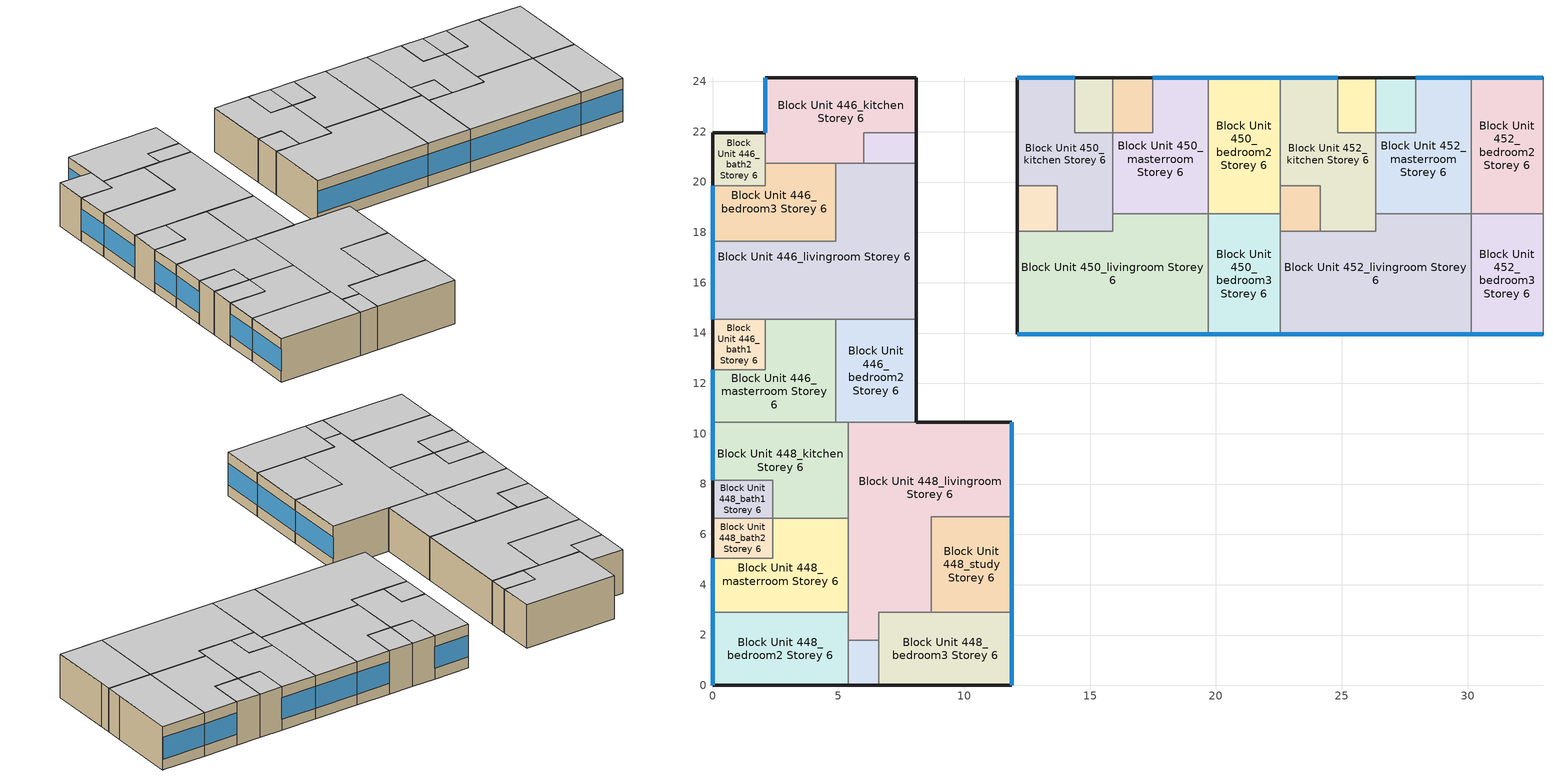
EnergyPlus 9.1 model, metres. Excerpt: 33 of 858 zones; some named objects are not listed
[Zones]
Block Unit 446_bath2 Storey 6
 floor adiabatic (Project Floor): 2.1,21.95 2.1,19.85 0,19.85 0,21.95 z20.4
 wall outside (Project Wall): 2.1,21.95 0,21.95 0,19.85 z20.4:23.2
 wall to Block Unit 446_bedroom3 Storey 6 (Project Wall): 0,19.85 2.1,19.85 2.1,20.75 z20.4:23.2
 wall to Block Unit 446_kitchen Storey 6 (Project Wall): 2.1,20.75 2.1,21.95 z20.4:23.2
 ceiling adiabatic (Project Ceiling): 2.1,19.85 2.1,21.95 0,21.95 0,19.85 z23.2
Block Unit 446_bedroom3 Storey 6
 floor adiabatic (Project Floor): 4.9,20.75 4.9,17.65 0,17.65 0,19.85 2.1,19.85 2.1,20.75 z20.4
 wall outside (Project Wall): 0,19.85 0,17.65 z20.4:23.2
 wall to Block Unit 446_kitchen Storey 6 (Project Wall): 4.9,20.75 2.1,20.75 z20.4:23.2
 wall to Block Unit 446_livingroom Storey 6 (Project Wall): 0,17.65 4.9,17.65 4.9,20.75 z20.4:23.2
 window (Project External Window): 0,19.85 0,17.65 z21.1:22.5
 ceiling adiabatic (Project Ceiling): 4.9,17.65 4.9,20.75 2.1,20.75 2.1,19.85 0,19.85 0,17.65 z23.2
Block Unit 446_livingroom Storey 6
 floor adiabatic (Project Floor): 8.1,20.75 8.1,14.55 0,14.55 0,17.65 4.9,17.65 4.9,20.75 z20.4
 wall outside (Project Wall): 0,17.65 0,14.55 / 8.1,14.55 8.1,20.75 z20.4:23.2
 wall to Block Unit 446_kitchen Storey 6 (Project Wall): 6,20.75 4.9,20.75 z20.4:23.2
 wall to Block Unit 446_store Storey 6 (Project Wall): 8.1,20.75 6,20.75 z20.4:23.2
 wall to Block Unit 446_bath1 Storey 6 (Project Wall): 0,14.55 2.1,14.55 z20.4:23.2
 wall to Block Unit 446_masterroom Storey 6 (Project Wall): 2.1,14.55 4.9,14.55 z20.4:23.2
 wall to Block Unit 446_bedroom2 Storey 6 (Project Wall): 4.9,14.55 8.1,14.55 z20.4:23.2
 window (Project External Window): 0,17.65 0,14.55 z21.1:22.5
 ceiling adiabatic (Project Ceiling): 8.1,14.55 8.1,20.75 4.9,20.75 4.9,17.65 0,17.65 0,14.55 z23.2
Block Unit 446_bath1 Storey 6
 floor adiabatic (Project Floor): 2.1,14.55 2.1,12.55 0,12.55 0,14.55 z20.4
 wall outside (Project Wall): 0,14.55 0,12.55 z20.4:23.2
 wall to Block Unit 446_masterroom Storey 6 (Project Wall): 0,12.55 2.1,12.55 2.1,14.55 z20.4:23.2
 ceiling adiabatic (Project Ceiling): 2.1,12.55 2.1,14.55 0,14.55 0,12.55 z23.2
Block Unit 446_masterroom Storey 6
 floor adiabatic (Project Floor): 4.9,14.55 4.9,10.45 0,10.45 0,12.55 2.1,12.55 2.1,14.55 z20.4
 wall outside (Project Wall): 0,12.55 0,10.45 z20.4:23.2
 wall to Block Unit 448_kitchen Storey 6 (Project Wall): 0,10.45 4.9,10.45 z20.4:23.2
 wall to Block Unit 446_bedroom2 Storey 6 (Project Wall): 4.9,10.45 4.9,14.55 z20.4:23.2
 window (Project External Window): 0,12.55 0,10.45 z21.1:22.5
 ceiling adiabatic (Project Ceiling): 4.9,10.45 4.9,14.55 2.1,14.55 2.1,12.55 0,12.55 0,10.45 z23.2
Block Unit 446_bedroom2 Storey 6
 floor adiabatic (Project Floor): 8.1,14.55 8.1,10.45 4.9,10.45 4.9,14.55 z20.4
 wall outside (Project Wall): 8.1,10.45 8.1,14.55 z20.4:23.2
 wall to Block Unit 448_kitchen Storey 6 (Project Wall): 4.9,10.45 5.4,10.45 z20.4:23.2
 wall to Block Unit 448_livingroom Storey 6 (Project Wall): 5.4,10.45 8.1,10.45 z20.4:23.2
 ceiling adiabatic (Project Ceiling): 8.1,10.45 8.1,14.55 4.9,14.55 4.9,10.45 z23.2
Block Unit 446_kitchen Storey 6
 floor adiabatic (Project Floor): 8.1,24.15 8.1,21.95 6,21.95 6,20.75 2.1,20.75 2.1,24.15 z20.4
 wall outside (Project Wall): 8.1,21.95 8.1,24.15 2.1,24.15 2.1,21.95 z20.4:23.2
 wall to Block Unit 446_store Storey 6 (Project Wall): 6,20.75 6,21.95 8.1,21.95 z20.4:23.2
 window (Project External Window): 2.1,24.15 2.1,21.95 z21.1:22.5
 ceiling adiabatic (Project Ceiling): 8.1,21.95 8.1,24.15 2.1,24.15 2.1,20.75 6,20.75 6,21.95 z23.2
Block Unit 446_store Storey 6
 floor adiabatic (Project Floor): 8.1,21.95 8.1,20.75 6,20.75 6,21.95 z20.4
 wall outside (Project Wall): 8.1,20.75 8.1,21.95 z20.4:23.2
 ceiling adiabatic (Project Ceiling): 8.1,20.75 8.1,21.95 6,21.95 6,20.75 z23.2
Block Unit 448_masterroom Storey 6
 floor adiabatic (Project Floor): 5.4,6.65 5.4,2.9 0,2.9 0,5.05 2.4,5.05 2.4,6.65 z20.4
 wall outside (Project Wall): 0,5.05 0,2.9 z20.4:23.2
 wall to Block Unit 448_kitchen Storey 6 (Project Wall): 5.4,6.65 2.4,6.65 z20.4:23.2
 wall to Block Unit 448_bath2 Storey 6 (Project Wall): 2.4,6.65 2.4,5.05 0,5.05 z20.4:23.2
 wall to Block Unit 448_bedroom2 Storey 6 (Project Wall): 0,2.9 5.4,2.9 z20.4:23.2
 wall to Block Unit 448_livingroom Storey 6 (Project Wall): 5.4,2.9 5.4,6.65 z20.4:23.2
 window (Project External Window): 0,5.05 0,2.9 z21.1:22.5
 ceiling adiabatic (Project Ceiling): 5.4,2.9 5.4,6.65 2.4,6.65 2.4,5.05 0,5.05 0,2.9 z23.2
Block Unit 448_bedroom2 Storey 6
 floor adiabatic (Project Floor): 5.4,2.9 5.4,0 0,0 0,2.9 z20.4
 wall outside (Project Wall): 0,2.9 0,0 5.4,0 z20.4:23.2
 wall to Block Unit 448_store Storey 6 (Project Wall): 5.4,0 5.4,1.8 z20.4:23.2
 wall to Block Unit 448_livingroom Storey 6 (Project Wall): 5.4,1.8 5.4,2.9 z20.4:23.2
 window (Project External Window): 0,2.9 0,0 z21.1:22.5
 ceiling adiabatic (Project Ceiling): 5.4,0 5.4,2.9 0,2.9 0,0 z23.2
Block Unit 448_bedroom3 Storey 6
 floor adiabatic (Project Floor): 11.9,2.9 11.9,0 6.6,0 6.6,2.9 z20.4
 wall outside (Project Wall): 6.6,0 11.9,0 11.9,2.9 z20.4:23.2
 wall to Block Unit 448_study Storey 6 (Project Wall): 11.9,2.9 8.7,2.9 z20.4:23.2
 wall to Block Unit 448_livingroom Storey 6 (Project Wall): 8.7,2.9 6.6,2.9 6.6,1.8 z20.4:23.2
 wall to Block Unit 448_store Storey 6 (Project Wall): 6.6,1.8 6.6,0 z20.4:23.2
 window (Project External Window): 11.9,0 11.9,2.9 z21.1:22.5
 ceiling adiabatic (Project Ceiling): 11.9,0 11.9,2.9 6.6,2.9 6.6,0 z23.2
Block Unit 448_study Storey 6
 floor adiabatic (Project Floor): 11.9,6.7 11.9,2.9 8.7,2.9 8.7,6.7 z20.4
 wall outside (Project Wall): 11.9,2.9 11.9,6.7 z20.4:23.2
 wall to Block Unit 448_livingroom Storey 6 (Project Wall): 11.9,6.7 8.7,6.7 8.7,2.9 z20.4:23.2
 window (Project External Window): 11.9,2.9 11.9,6.7 z21.1:22.5
 ceiling adiabatic (Project Ceiling): 11.9,2.9 11.9,6.7 8.7,6.7 8.7,2.9 z23.2
Block Unit 448_bath1 Storey 6
 floor adiabatic (Project Floor): 2.4,8.15 2.4,6.65 0,6.65 0,8.15 z20.4
 wall outside (Project Wall): 0,8.15 0,6.65 z20.4:23.2
 wall to Block Unit 448_kitchen Storey 6 (Project Wall): 2.4,6.65 2.4,8.15 0,8.15 z20.4:23.2
 wall to Block Unit 448_bath2 Storey 6 (Project Wall): 0,6.65 2.4,6.65 z20.4:23.2
 ceiling adiabatic (Project Ceiling): 2.4,6.65 2.4,8.15 0,8.15 0,6.65 z23.2
Block Unit 448_bath2 Storey 6
 floor adiabatic (Project Floor): 2.4,6.65 2.4,5.05 0,5.05 0,6.65 z20.4
 wall outside (Project Wall): 0,6.65 0,5.05 z20.4:23.2
 ceiling adiabatic (Project Ceiling): 2.4,5.05 2.4,6.65 0,6.65 0,5.05 z23.2
Block Unit 448_kitchen Storey 6
 floor adiabatic (Project Floor): 5.4,10.45 5.4,6.65 2.4,6.65 2.4,8.15 0,8.15 0,10.45 z20.4
 wall outside (Project Wall): 0,10.45 0,8.15 z20.4:23.2
 wall to Block Unit 448_livingroom Storey 6 (Project Wall): 5.4,6.65 5.4,10.45 z20.4:23.2
 window (Project External Window): 0,10.45 0,8.15 z21.1:22.5
 ceiling adiabatic (Project Ceiling): 5.4,6.65 5.4,10.45 0,10.45 0,8.15 2.4,8.15 2.4,6.65 z23.2
Block Unit 448_store Storey 6
 floor adiabatic (Project Floor): 6.6,1.8 6.6,0 5.4,0 5.4,1.8 z20.4
 wall outside (Project Wall): 5.4,0 6.6,0 z20.4:23.2
 wall to Block Unit 448_livingroom Storey 6 (Project Wall): 6.6,1.8 5.4,1.8 z20.4:23.2
 ceiling adiabatic (Project Ceiling): 6.6,0 6.6,1.8 5.4,1.8 5.4,0 z23.2
Block Unit 448_livingroom Storey 6
 floor adiabatic (Project Floor): 11.9,10.45 11.9,6.7 8.7,6.7 8.7,2.9 6.6,2.9 6.6,1.8 5.4,1.8 5.4,10.45 z20.4
 wall outside (Project Wall): 11.9,6.7 11.9,10.45 8.1,10.45 z20.4:23.2
 window (Project External Window): 11.9,6.7 11.9,10.45 z21.1:22.5
 ceiling adiabatic (Project Ceiling): 8.7,2.9 8.7,6.7 11.9,6.7 11.9,10.45 5.4,10.45 5.4,1.8 6.6,1.8 6.6,2.9 z23.2
Block Unit 450_masterroom Storey 6
 floor adiabatic (Project Floor): 19.7,24.15 19.7,18.75 15.9,18.75 15.9,21.95 17.5,21.95 17.5,24.15 z20.4
 wall outside (Project Wall): 19.7,24.15 17.5,24.15 z20.4:23.2
 wall to Block Unit 450_bath2 Storey 6 (Project Wall): 17.5,24.15 17.5,21.95 15.9,21.95 z20.4:23.2
 wall to Block Unit 450_kitchen Storey 6 (Project Wall): 15.9,21.95 15.9,18.75 z20.4:23.2
 wall to Block Unit 450_livingroom Storey 6 (Project Wall): 15.9,18.75 19.7,18.75 z20.4:23.2
 wall to Block Unit 450_bedroom2 Storey 6 (Project Wall): 19.7,18.75 19.7,24.15 z20.4:23.2
 window (Project External Window): 19.7,24.15 17.5,24.15 z21.1:22.5
 ceiling adiabatic (Project Ceiling): 19.7,18.75 19.7,24.15 17.5,24.15 17.5,21.95 15.9,21.95 15.9,18.75 z23.2
Block Unit 450_bedroom2 Storey 6
 floor adiabatic (Project Floor): 22.55,24.15 22.55,18.75 19.7,18.75 19.7,24.15 z20.4
 wall outside (Project Wall): 22.55,24.15 19.7,24.15 z20.4:23.2
 wall to Block Unit 450_bedroom3 Storey 6 (Project Wall): 19.7,18.75 22.55,18.75 z20.4:23.2
 wall to Block Unit 452_kitchen Storey 6 (Project Wall): 22.55,19.85 22.55,24.15 z20.4:23.2
 wall to Block Unit 452_store Storey 6 (Project Wall): 22.55,18.75 22.55,19.85 z20.4:23.2
 window (Project External Window): 22.55,24.15 19.7,24.15 z21.1:22.5
 ceiling adiabatic (Project Ceiling): 22.55,18.75 22.55,24.15 19.7,24.15 19.7,18.75 z23.2
Block Unit 450_bedroom3 Storey 6
 floor adiabatic (Project Floor): 22.55,18.75 22.55,13.95 19.7,13.95 19.7,18.75 z20.4
 wall outside (Project Wall): 19.7,13.95 22.55,13.95 z20.4:23.2
 wall to Block Unit 450_livingroom Storey 6 (Project Wall): 19.7,18.75 19.7,13.95 z20.4:23.2
 wall to Block Unit 452_store Storey 6 (Project Wall): 22.55,18.05 22.55,18.75 z20.4:23.2
 wall to Block Unit 452_livingroom Storey 6 (Project Wall): 22.55,13.95 22.55,18.05 z20.4:23.2
 window (Project External Window): 19.7,13.95 22.55,13.95 z21.1:22.5
 ceiling adiabatic (Project Ceiling): 22.55,13.95 22.55,18.75 19.7,18.75 19.7,13.95 z23.2
Block Unit 450_bath1 Storey 6
 floor adiabatic (Project Floor): 15.9,24.15 15.9,21.95 14.4,21.95 14.4,24.15 z20.4
 wall outside (Project Wall): 15.9,24.15 14.4,24.15 z20.4:23.2
 wall to Block Unit 450_kitchen Storey 6 (Project Wall): 14.4,24.15 14.4,21.95 15.9,21.95 z20.4:23.2
 wall to Block Unit 450_bath2 Storey 6 (Project Wall): 15.9,21.95 15.9,24.15 z20.4:23.2
 ceiling adiabatic (Project Ceiling): 15.9,21.95 15.9,24.15 14.4,24.15 14.4,21.95 z23.2
Block Unit 450_bath2 Storey 6
 floor adiabatic (Project Floor): 17.5,24.15 17.5,21.95 15.9,21.95 15.9,24.15 z20.4
 wall outside (Project Wall): 17.5,24.15 15.9,24.15 z20.4:23.2
 ceiling adiabatic (Project Ceiling): 17.5,21.95 17.5,24.15 15.9,24.15 15.9,21.95 z23.2
Block Unit 450_kitchen Storey 6
 floor adiabatic (Project Floor): 14.4,24.15 14.4,21.95 15.9,21.95 15.9,18.05 13.7,18.05 13.7,19.85 12.1,19.85 12.1,24.15 z20.4
 wall outside (Project Wall): 14.4,24.15 12.1,24.15 12.1,19.85 z20.4:23.2
 wall to Block Unit 450_livingroom Storey 6 (Project Wall): 13.7,18.05 15.9,18.05 15.9,18.75 z20.4:23.2
 wall to Block Unit 450_store Storey 6 (Project Wall): 12.1,19.85 13.7,19.85 13.7,18.05 z20.4:23.2
 window (Project External Window): 14.4,24.15 12.1,24.15 z21.1:22.5
 ceiling adiabatic (Project Ceiling): 15.9,18.05 15.9,21.95 14.4,21.95 14.4,24.15 12.1,24.15 12.1,19.85 13.7,19.85 13.7,18.05 z23.2
Block Unit 450_store Storey 6
 floor adiabatic (Project Floor): 13.7,19.85 13.7,18.05 12.1,18.05 12.1,19.85 z20.4
 wall outside (Project Wall): 12.1,19.85 12.1,18.05 z20.4:23.2
 wall to Block Unit 450_livingroom Storey 6 (Project Wall): 12.1,18.05 13.7,18.05 z20.4:23.2
 ceiling adiabatic (Project Ceiling): 13.7,18.05 13.7,19.85 12.1,19.85 12.1,18.05 z23.2
Block Unit 450_livingroom Storey 6
 floor adiabatic (Project Floor): 19.7,18.75 19.7,13.95 12.1,13.95 12.1,18.05 15.9,18.05 15.9,18.75 z20.4
 wall outside (Project Wall): 12.1,18.05 12.1,13.95 19.7,13.95 z20.4:23.2
 window (Project External Window): 12.1,13.95 19.7,13.95 z21.1:22.5
 ceiling adiabatic (Project Ceiling): 19.7,13.95 19.7,18.75 15.9,18.75 15.9,18.05 12.1,18.05 12.1,13.95 z23.2
Block Unit 452_masterroom Storey 6
 floor adiabatic (Project Floor): 30.15,24.15 30.15,18.75 26.35,18.75 26.35,21.95 27.95,21.95 27.95,24.15 z20.4
 wall outside (Project Wall): 30.15,24.15 27.95,24.15 z20.4:23.2
 wall to Block Unit 452_bath2 Storey 6 (Project Wall): 27.95,24.15 27.95,21.95 26.35,21.95 z20.4:23.2
 wall to Block Unit 452_kitchen Storey 6 (Project Wall): 26.35,21.95 26.35,18.75 z20.4:23.2
 wall to Block Unit 452_livingroom Storey 6 (Project Wall): 26.35,18.75 30.15,18.75 z20.4:23.2
 wall to Block Unit 452_bedroom2 Storey 6 (Project Wall): 30.15,18.75 30.15,24.15 z20.4:23.2
 window (Project External Window): 30.15,24.15 27.95,24.15 z21.1:22.5
 ceiling adiabatic (Project Ceiling): 30.15,18.75 30.15,24.15 27.95,24.15 27.95,21.95 26.35,21.95 26.35,18.75 z23.2
Block Unit 452_bedroom2 Storey 6
 floor adiabatic (Project Floor): 33,24.15 33,18.75 30.15,18.75 30.15,24.15 z20.4
 wall outside (Project Wall): 33,24.15 30.15,24.15 z20.4:23.2
 wall to Block Unit 452_bedroom3 Storey 6 (Project Wall): 30.15,18.75 33,18.75 z20.4:23.2
 wall to Block Unit 454_kitchen Storey 6 (Project Wall): 33,19.85 33,24.15 z20.4:23.2
 wall to Block Unit 454_store Storey 6 (Project Wall): 33,18.75 33,19.85 z20.4:23.2
 window (Project External Window): 33,24.15 30.15,24.15 z21.1:22.5
 ceiling adiabatic (Project Ceiling): 33,18.75 33,24.15 30.15,24.15 30.15,18.75 z23.2
Block Unit 452_bedroom3 Storey 6
 floor adiabatic (Project Floor): 33,18.75 33,13.95 30.15,13.95 30.15,18.75 z20.4
 wall outside (Project Wall): 30.15,13.95 33,13.95 z20.4:23.2
 wall to Block Unit 452_livingroom Storey 6 (Project Wall): 30.15,18.75 30.15,13.95 z20.4:23.2
 wall to Block Unit 454_store Storey 6 (Project Wall): 33,18.05 33,18.75 z20.4:23.2
 wall to Block Unit 454_livingroom Storey 6 (Project Wall): 33,13.95 33,18.05 z20.4:23.2
 window (Project External Window): 30.15,13.95 33,13.95 z21.1:22.5
 ceiling adiabatic (Project Ceiling): 33,13.95 33,18.75 30.15,18.75 30.15,13.95 z23.2
Block Unit 452_bath1 Storey 6
 floor adiabatic (Project Floor): 26.35,24.15 26.35,21.95 24.85,21.95 24.85,24.15 z20.4
 wall outside (Project Wall): 26.35,24.15 24.85,24.15 z20.4:23.2
 wall to Block Unit 452_kitchen Storey 6 (Project Wall): 24.85,24.15 24.85,21.95 26.35,21.95 z20.4:23.2
 wall to Block Unit 452_bath2 Storey 6 (Project Wall): 26.35,21.95 26.35,24.15 z20.4:23.2
 ceiling adiabatic (Project Ceiling): 26.35,21.95 26.35,24.15 24.85,24.15 24.85,21.95 z23.2
Block Unit 452_bath2 Storey 6
 floor adiabatic (Project Floor): 27.95,24.15 27.95,21.95 26.35,21.95 26.35,24.15 z20.4
 wall outside (Project Wall): 27.95,24.15 26.35,24.15 z20.4:23.2
 ceiling adiabatic (Project Ceiling): 27.95,21.95 27.95,24.15 26.35,24.15 26.35,21.95 z23.2
Block Unit 452_kitchen Storey 6
 floor adiabatic (Project Floor): 24.85,24.15 24.85,21.95 26.35,21.95 26.35,18.05 24.15,18.05 24.15,19.85 22.55,19.85 22.55,24.15 z20.4
 wall outside (Project Wall): 24.85,24.15 22.55,24.15 z20.4:23.2
 wall to Block Unit 452_livingroom Storey 6 (Project Wall): 24.15,18.05 26.35,18.05 26.35,18.75 z20.4:23.2
 wall to Block Unit 452_store Storey 6 (Project Wall): 22.55,19.85 24.15,19.85 24.15,18.05 z20.4:23.2
 window (Project External Window): 24.85,24.15 22.55,24.15 z21.1:22.5
 ceiling adiabatic (Project Ceiling): 26.35,18.05 26.35,21.95 24.85,21.95 24.85,24.15 22.55,24.15 22.55,19.85 24.15,19.85 24.15,18.05 z23.2
Block Unit 452_store Storey 6
 floor adiabatic (Project Floor): 24.15,19.85 24.15,18.05 22.55,18.05 22.55,19.85 z20.4
 wall to Block Unit 452_livingroom Storey 6 (Project Wall): 22.55,18.05 24.15,18.05 z20.4:23.2
 ceiling adiabatic (Project Ceiling): 24.15,18.05 24.15,19.85 22.55,19.85 22.55,18.05 z23.2
Block Unit 452_livingroom Storey 6
 floor adiabatic (Project Floor): 30.15,18.75 30.15,13.95 22.55,13.95 22.55,18.05 26.35,18.05 26.35,18.75 z20.4
 wall outside (Project Wall): 22.55,13.95 30.15,13.95 z20.4:23.2
 window (Project External Window): 22.55,13.95 30.15,13.95 z21.1:22.5
 ceiling adiabatic (Project Ceiling): 30.15,13.95 30.15,18.75 26.35,18.75 26.35,18.05 22.55,18.05 22.55,13.95 z23.2
[Building]
One Precinct: North Axis=0; Terrain=City; Loads Convergence Tolerance Value=0.04; Temperature Convergence Tolerance Value=0.4; Solar Distribution=FullInteriorAndExterior; Maximum Number of Warmup Days=25; Minimum Number of Warmup Days=6
[Site:Location]
SGP_Singapore.486980_IWEC: Latitude=1.37; Longitude=103.98; Time Zone=8; Elevation=16
[MATERIAL] Roughness=MediumRough
Name | Thickness | Conductivity | Density | Specific Heat | Thermal Absorptance | Solar Absorptance | Visible Absorptance
ConcreteWall | 0.15 | 0.8 | 2400 | 880 | 0.85 | 0.79 | 0.79
Greenwall | 0.079 | 2.5 | 1293 | 853 | 0.98 | 0.75 | 0.75
[WindowMaterial:SimpleGlazingSystem]
SingleGlazingEuroGrey: UFactor=5.93; Solar Heat Gain Coefficient=0.62; Visible Transmittance=0.495
[Construction]
Project Wall: Greenwall
Project Floor; Project Ceiling: ConcreteWall
Project External Window: SingleGlazingEuroGrey
[ZONE] Type=1; Multiplier=1; Ceiling Height=autocalculate; Volume=autocalculate; Floor Area=autocalculate; Part of Total Floor Area=Yes
Block Unit 446_bath2 Storey 6; Block Unit 446_bedroom3 Storey 6; Block Unit 446_livingroom Storey 6; Block Unit 446_bath1 Storey 6; Block Unit 446_masterroom Storey 6; Block Unit 446_bedroom2 Storey 6; Block Unit 446_kitchen Storey 6; Block Unit 446_store Storey 6; Block Unit 448_masterroom Storey 6; Block Unit 448_bedroom2 Storey 6; Block Unit 448_bedroom3 Storey 6; Block Unit 448_study Storey 6; Block Unit 448_bath1 Storey 6; Block Unit 448_bath2 Storey 6; Block Unit 448_kitchen Storey 6; Block Unit 448_store Storey 6; Block Unit 448_livingroom Storey 6; Block Unit 450_masterroom Storey 6; Block Unit 450_bedroom2 Storey 6; Block Unit 450_bedroom3 Storey 6; Block Unit 450_bath1 Storey 6; Block Unit 450_bath2 Storey 6; Block Unit 450_kitchen Storey 6; Block Unit 450_store Storey 6; Block Unit 450_livingroom Storey 6; Block Unit 452_masterroom Storey 6; Block Unit 452_bedroom2 Storey 6; Block Unit 452_bedroom3 Storey 6; Block Unit 452_bath1 Storey 6; Block Unit 452_bath2 Storey 6; Block Unit 452_kitchen Storey 6; Block Unit 452_store Storey 6; Block Unit 452_livingroom Storey 6
[ZONEINFILTRATION:DESIGNFLOWRATE] Design Flow Rate Calculation Method=AirChanges/Hour; Constant Term Coefficient=1; Temperature Term Coefficient=0; Velocity Term Coefficient=0; Velocity Squared Term Coefficient=0
Name | Zone or ZoneList | Schedule | Air Changes per Hour
Block Unit 446_bath2 Storey 6 Infiltration | Block Unit 446_bath2 Storey 6 | Always On | 1
Block Unit 446_bedroom3 Storey 6 Infiltration | Block Unit 446_bedroom3 Storey 6 | Always On | 0.2
Block Unit 446_livingroom Storey 6 Infiltration | Block Unit 446_livingroom Storey 6 | Living_Infiltration_AirCon | 1
Block Unit 446_bath1 Storey 6 Infiltration | Block Unit 446_bath1 Storey 6 | Always On | 1
Block Unit 446_masterroom Storey 6 Infiltration | Block Unit 446_masterroom Storey 6 | Always On | 0.2
Block Unit 446_bedroom2 Storey 6 Infiltration | Block Unit 446_bedroom2 Storey 6 | Always On | 0.2
Block Unit 446_kitchen Storey 6 Infiltration | Block Unit 446_kitchen Storey 6 | Always On | 1
Block Unit 446_store Storey 6 Infiltration | Block Unit 446_store Storey 6 | Always On | 1
Block Unit 448_masterroom Storey 6 Infiltration | Block Unit 448_masterroom Storey 6 | Always On | 0.2
Block Unit 448_bedroom2 Storey 6 Infiltration | Block Unit 448_bedroom2 Storey 6 | Always On | 0.2
Block Unit 448_bedroom3 Storey 6 Infiltration | Block Unit 448_bedroom3 Storey 6 | Always On | 0.2
Block Unit 448_study Storey 6 Infiltration | Block Unit 448_study Storey 6 | Always On | 1
Block Unit 448_bath1 Storey 6 Infiltration | Block Unit 448_bath1 Storey 6 | Always On | 1
Block Unit 448_bath2 Storey 6 Infiltration | Block Unit 448_bath2 Storey 6 | Always On | 1
Block Unit 448_kitchen Storey 6 Infiltration | Block Unit 448_kitchen Storey 6 | Always On | 1
Block Unit 448_store Storey 6 Infiltration | Block Unit 448_store Storey 6 | Always On | 1
Block Unit 448_livingroom Storey 6 Infiltration | Block Unit 448_livingroom Storey 6 | Living_Infiltration_AirCon | 1
Block Unit 450_masterroom Storey 6 Infiltration | Block Unit 450_masterroom Storey 6 | Always On | 0.2
Block Unit 450_bedroom2 Storey 6 Infiltration | Block Unit 450_bedroom2 Storey 6 | Always On | 0.2
Block Unit 450_bedroom3 Storey 6 Infiltration | Block Unit 450_bedroom3 Storey 6 | Always On | 0.2
Block Unit 450_bath1 Storey 6 Infiltration | Block Unit 450_bath1 Storey 6 | Always On | 1
Block Unit 450_bath2 Storey 6 Infiltration | Block Unit 450_bath2 Storey 6 | Always On | 1
Block Unit 450_kitchen Storey 6 Infiltration | Block Unit 450_kitchen Storey 6 | Always On | 1
Block Unit 450_store Storey 6 Infiltration | Block Unit 450_store Storey 6 | Always On | 1
Block Unit 450_livingroom Storey 6 Infiltration | Block Unit 450_livingroom Storey 6 | Living_Infiltration_AirCon | 1
Block Unit 452_masterroom Storey 6 Infiltration | Block Unit 452_masterroom Storey 6 | Always On | 0.2
Block Unit 452_bedroom2 Storey 6 Infiltration | Block Unit 452_bedroom2 Storey 6 | Always On | 0.2
Block Unit 452_bedroom3 Storey 6 Infiltration | Block Unit 452_bedroom3 Storey 6 | Always On | 0.2
Block Unit 452_bath1 Storey 6 Infiltration | Block Unit 452_bath1 Storey 6 | Always On | 1
Block Unit 452_bath2 Storey 6 Infiltration | Block Unit 452_bath2 Storey 6 | Always On | 1
Block Unit 452_kitchen Storey 6 Infiltration | Block Unit 452_kitchen Storey 6 | Always On | 1
Block Unit 452_store Storey 6 Infiltration | Block Unit 452_store Storey 6 | Always On | 1
Block Unit 452_livingroom Storey 6 Infiltration | Block Unit 452_livingroom Storey 6 | Living_Infiltration_AirCon | 1
[HVACTEMPLATE:ZONE:IDEALLOADSAIRSYSTEM] Template Thermostat=Zone Stat; System Availability Schedule=AirCon_normal; Maximum Heating Supply Air Temperature=50; Minimum Cooling Supply Air Temperature=13; Maximum Heating Supply Air Humidity Ratio=0.0156; Minimum Cooling Supply Air Humidity Ratio=0.0077; Heating Limit=NoLimit; Cooling Limit=NoLimit; Heating Availability Schedule=Always Off; Cooling Availability Schedule=AirCon_normal; Dehumidification Control Type=Humidistat; Cooling Sensible Heat Ratio=0.7; Dehumidification Setpoint=60; Humidification Control Type=None; Outdoor Air Method=None; Outdoor Air Flow Rate per Person=0.00944; Outdoor Air Flow Rate per Zone Floor Area=0; Outdoor Air Flow Rate per Zone=0; Demand Controlled Ventilation Type=None; Outdoor Air Economizer Type=NoEconomizer; Heat Recovery Type=None; Sensible Heat Recovery Effectiveness=0.7; Latent Heat Recovery Effectiveness=0.65
Block Unit 446_bedroom3 Storey 6; Block Unit 446_livingroom Storey 6; Block Unit 446_masterroom Storey 6; Block Unit 446_bedroom2 Storey 6; Block Unit 448_masterroom Storey 6; Block Unit 448_bedroom2 Storey 6; Block Unit 448_bedroom3 Storey 6; Block Unit 448_livingroom Storey 6; Block Unit 450_masterroom Storey 6; Block Unit 450_bedroom2 Storey 6; Block Unit 450_bedroom3 Storey 6; Block Unit 450_livingroom Storey 6; Block Unit 452_masterroom Storey 6; Block Unit 452_bedroom2 Storey 6; Block Unit 452_bedroom3 Storey 6; Block Unit 452_livingroom Storey 6
[Schedule:Compact]
Always On: Through: 12/31, For: AllDays, Until: 24:00, 1
Always Off: Through: 12/31, For: AllDays, Until: 24:00, 0
AirCon_normal: Through: 31 Dec, For: AllDays, Until: 07:00, 1, Until: 22:00, 0, Until: 24:00, 1
[SCHEDULE:COMPACT]
Living_Infiltration_AirCon: Through: 12/31, For: AllDays, Until: 07:00, 0.2, Until: 22:00, 1, Until: 24:00, 0.2
